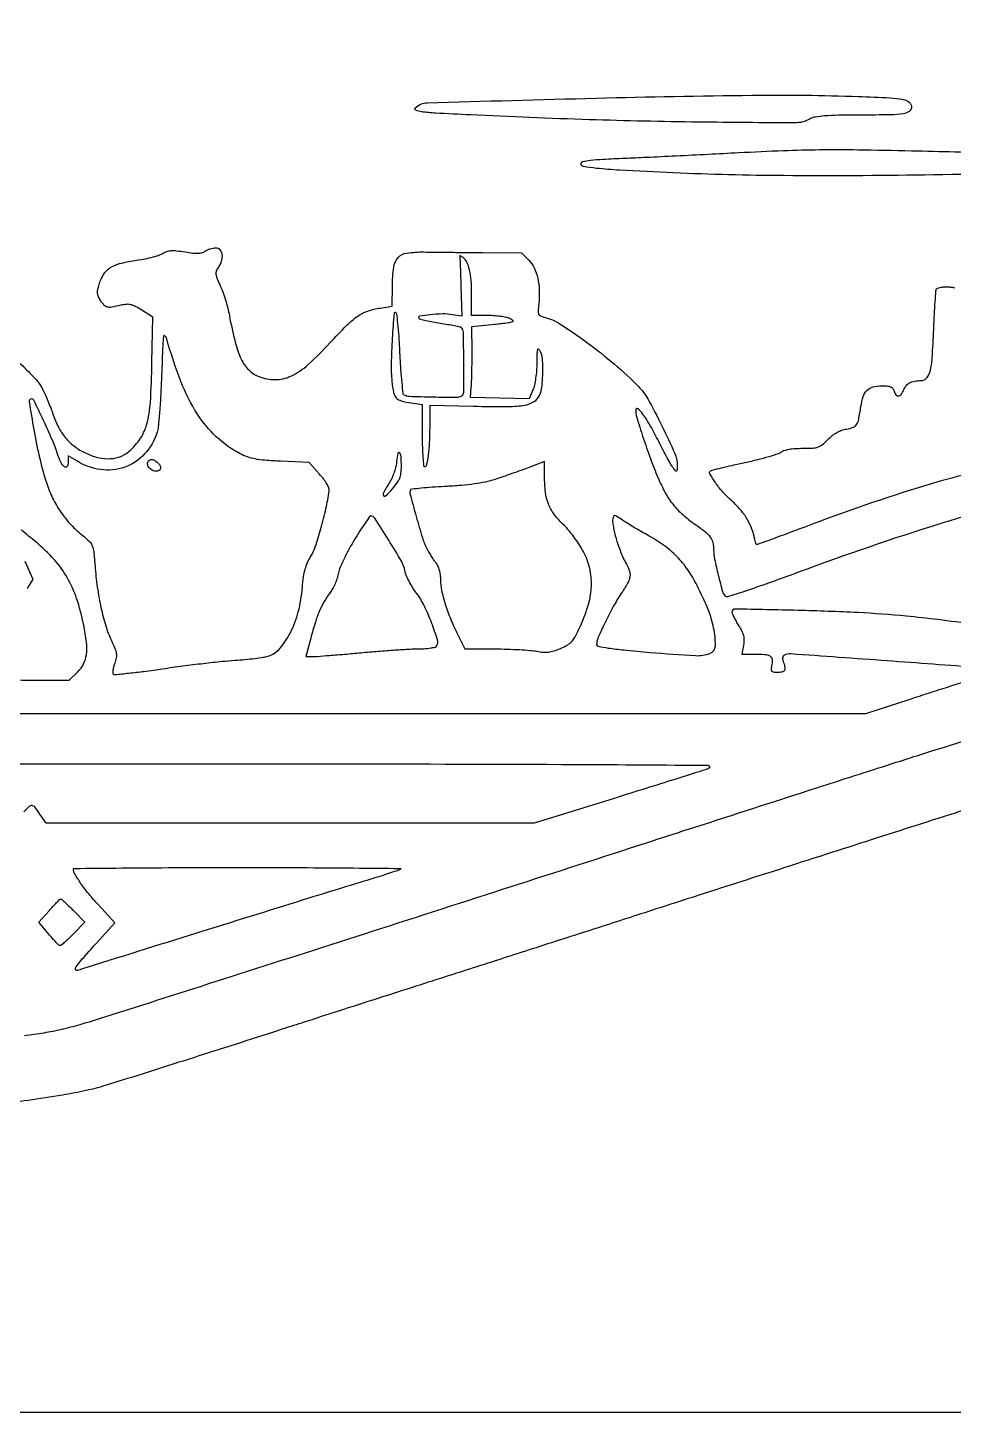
# Model space of a CAD drawing. Header units: millimetres. Extents: x 7 to 202, y 10 to 284.
# Drawn here: x 113.97 to 129.3, y 10 to 32.93 of the extents above; entities that cross this region are included whole.
import ezdxf

# ---------------------------------------------------------------- set-up
doc = ezdxf.new("R2010")
doc.units = ezdxf.units.MM
doc.layers.add('CUT', color=1, linetype='Continuous')
doc.layers.add('ENGRAVE', color=7, linetype='Continuous')

msp = doc.modelspace()

# ---------------------------------------------------------------- linework, layer by layer
at = {"layer": 'CUT'}
msp.add_lwpolyline([(72.5, 10), (142.5, 10), (142.5, 50), (72.5, 50)], close=True, dxfattribs=at)
at = {"layer": 'ENGRAVE', "extrusion": (0, 0, -1)}
for points in [[(-125.075, 39.684, -0.000008), (-124.034, 39.973, -0.000005), (-122.806, 40.313, -0.000005), (-121.59, 40.65, -0.000008), (-120.59, 40.928, 0.000314)], [(-89.604, 20.721, 0.000011), (-94.773, 20.732, 0.000328)], [(-107.5, 20.742, 0.000063), (-119.188, 20.74, 0.001065), (-123.053, 20.731, 0.000978), (-125.239, 20.717, 0.84553), (-125.248, 20.662, 0.004742), (-125.094, 20.611, 0.00039), (-124.691, 20.484, 0.000522), (-124.209, 20.333, 0.000402), (-123.684, 20.169), (-122.356, 19.757), (-118.314, 19.757), (-114.271, 19.757), (-114.169, 19.908, -0.016436), (-114.086, 20.022, -0.193257), (-114.039, 20.049, -0.222208), (-113.991, 20.034, -0.0222), (-113.902, 19.947, 0.047538)], [(-131.255, 30.533, 0.001016), (-128.824, 30.493, 0.004989), (-126.497, 30.483, 0.010105), (-124.666, 30.53, 0.001365), (-123.775, 30.574, 0.012596), (-123.389, 30.604, 0.022528), (-123.178, 30.635, 0.359025), (-123.135, 30.687, 0.358028), (-123.159, 30.717, 0.019247), (-123.29, 30.738, 0.01586), (-123.498, 30.756, 0.003485), (-123.857, 30.773, -0.001308), (-124.215, 30.789, -0.000508), (-124.709, 30.812, -0.000503), (-125.245, 30.839, -0.000623), (-125.744, 30.865, 0.003539), (-126.492, 30.899, 0.006965), (-127.087, 30.914, 0.00627), (-127.722, 30.913, 0.002339), (-128.612, 30.896, 0.001205), (-130.051, 30.859, 0.006539)], [(-113.571, 27.642, 0.005167), (-114.07, 27.144, 0.076563), (-114.214, 26.945, 0.013182), (-114.254, 26.861, 0.006417), (-114.301, 26.752, 0.00636), (-114.347, 26.637, 0.009136), (-114.385, 26.534, -0.034904), (-114.476, 26.318, -0.052862), (-114.587, 26.147, -0.056611), (-114.726, 26.011, -0.048387), (-114.898, 25.902, -0.048858), (-115.1, 25.823, -0.064849), (-115.295, 25.795, -0.073629), (-115.47, 25.818, -0.095603), (-115.613, 25.891, -0.073935), (-115.817, 26.105, -0.086698), (-115.937, 26.358, -0.05167), (-116, 26.732, -0.011146), (-116.026, 27.388), (-116.04, 28.14), (-115.855, 28.256, -0.019076), (-115.749, 28.318, -0.065506), (-115.675, 28.346, -0.078292), (-115.604, 28.351, -0.035376), (-115.51, 28.336, 0.012342), (-115.358, 28.304, 0.100084), (-115.287, 28.306, 0.153078), (-115.236, 28.335, 0.040776), (-115.177, 28.41, 0.037792), (-115.14, 28.477, 0.082472), (-115.125, 28.533, 0.073065), (-115.128, 28.595, 0.024794), (-115.15, 28.682, 0.064971), (-115.223, 28.846, 0.108424), (-115.328, 28.955, 0.084628), (-115.487, 29.026, 0.028074), (-115.739, 29.076, -0.013619), (-115.879, 29.099, -0.014099), (-116.016, 29.13, -0.013929), (-116.133, 29.163, -0.057259), (-116.2, 29.193, 0.050183), (-116.272, 29.226, 0.065436), (-116.344, 29.241, 0.045991), (-116.434, 29.239, 0.012924), (-116.574, 29.22, -0.012257), (-116.705, 29.201, -0.038575), (-116.793, 29.198, -0.058843), (-116.857, 29.208, -0.089468), (-116.907, 29.233, 0.050602), (-116.944, 29.254, 0.030618), (-116.99, 29.272, 0.030457), (-117.039, 29.284, 0.046261), (-117.083, 29.288, 0.218683), (-117.151, 29.257, 0.149958), (-117.185, 29.179, 0.104531), (-117.174, 29.07, 0.077311), (-117.121, 28.96, -0.066824), (-117.091, 28.904, -0.117254), (-117.086, 28.851, -0.067348), (-117.103, 28.783, -0.011209), (-117.158, 28.66, 0.023205), (-117.2, 28.558, 0.011764), (-117.243, 28.427, 0.01166), (-117.282, 28.29, 0.017046), (-117.308, 28.167, -0.015249), (-117.404, 27.723, -0.051236), (-117.505, 27.444, -0.081435), (-117.629, 27.266, -0.104754), (-117.794, 27.155, -0.096781), (-118.067, 27.104, -0.109353), (-118.326, 27.162, -0.073442), (-118.611, 27.352, -0.023272), (-118.974, 27.712, 0.010215), (-119.254, 28.004, 0.045126), (-119.436, 28.156, 0.068625), (-119.603, 28.241, 0.047515), (-119.808, 28.29), (-120.006, 28.319), (-120.009, 28.652, 0.029443), (-120.031, 28.969, 0.15536), (-120.103, 29.125, 0.17329), (-120.248, 29.201, 0.038701), (-120.53, 29.219, -0.000761), (-120.704, 29.217, -0.000254), (-120.958, 29.214, -0.000253), (-121.239, 29.211, -0.000288), (-121.509, 29.209), (-122.147, 29.204), (-122.271, 29.081, 0.085823), (-122.359, 28.955, 0.055395), (-122.417, 28.786, 0.048187), (-122.443, 28.584, 0.035324), (-122.434, 28.358, -0.01316), (-122.424, 28.242, -0.114547), (-122.432, 28.191, -0.188538), (-122.461, 28.161, -0.048386), (-122.525, 28.139, 0.084027), (-122.791, 28.026, 0.015791), (-123.227, 27.726, 0.017465), (-123.69, 27.36, 0.022054), (-124.09, 26.989, 0.069428), (-124.242, 26.785, 0.010836), (-124.474, 26.34, 0.00882), (-124.69, 25.881, 0.108697), (-124.729, 25.693, 0.005328), (-124.727, 25.604, 0.231017), (-124.719, 25.588, 0.395813), (-124.705, 25.59, 0.010425), (-124.662, 25.644, 0.032419), (-124.626, 25.697, 0.005014), (-124.564, 25.807, 0.005574), (-124.494, 25.939, 0.00482), (-124.422, 26.079, -0.012938), (-124.283, 26.342, -0.028053), (-124.16, 26.534, -0.065565), (-124.077, 26.622, -0.624552), (-124.042, 26.606, -0.078412), (-124.059, 26.48, -0.006005), (-124.162, 26.152, -0.008938), (-124.285, 25.798, -0.011877), (-124.41, 25.481, -0.025985), (-124.531, 25.23, -0.043237), (-124.662, 25.035, -0.044219), (-124.821, 24.868, -0.028702), (-125.032, 24.704, 0.016834), (-125.194, 24.584, 0.069756), (-125.277, 24.497, 0.09886), (-125.318, 24.406, 0.054633), (-125.333, 24.284, -0.048631), (-125.349, 24.133, -0.009587), (-125.409, 23.866, -0.00584), (-125.48, 23.594, -0.13081), (-125.52, 23.524, -0.278275), (-125.568, 23.512, -0.004147), (-125.851, 23.603, -0.007251), (-126.25, 23.74, -0.001885), (-126.887, 23.972, 0.01328), (-129.25, 24.773, 0.057985), (-130.699, 25.043, 0.064861)], [(-130.54, 25.686, -0.053266), (-129.103, 25.426, -0.018219), (-127.092, 24.756, 0.000511), (-126.697, 24.608, 0.000834), (-126.362, 24.484, 0.00008), (-126.062, 24.374, 0.088328), (-126.048, 24.372, 0.310817), (-126.04, 24.377, 0.011665), (-126.028, 24.413, 0.017443), (-126.014, 24.458, 0.010947), (-126.002, 24.512, -0.050412), (-125.953, 24.667, -0.041201), (-125.871, 24.822, -0.038223), (-125.758, 24.971, -0.031216), (-125.615, 25.113, 0.031627), (-125.479, 25.25, 0.029615), (-125.357, 25.405, 0.024609), (-125.27, 25.546, 0.4005), (-125.283, 25.595, 0.078384), (-125.307, 25.606, 0.001091), (-125.462, 25.643, 0.003027), (-125.643, 25.685, 0.001985), (-125.852, 25.732, -0.007179), (-126.063, 25.781, -0.009746), (-126.253, 25.833, -0.007043), (-126.409, 25.88, -0.100358), (-126.459, 25.909, 0.10656), (-126.504, 25.933, 0.029853), (-126.584, 25.952, 0.025941), (-126.685, 25.963, 0.015912), (-126.806, 25.967, -0.01296), (-126.975, 25.972, -0.070664), (-127.065, 25.989, -0.089507), (-127.136, 26.029, -0.027487), (-127.227, 26.113, 0.032926), (-127.299, 26.178, 0.039504), (-127.375, 26.229, 0.041794), (-127.454, 26.265, 0.046479), (-127.535, 26.286, -0.048017), (-127.645, 26.315, -0.164097), (-127.702, 26.36, -0.094746), (-127.736, 26.446, -0.010369), (-127.773, 26.657, 0.041927), (-127.813, 26.826, 0.117424), (-127.876, 26.929, 0.134406), (-127.973, 26.984, 0.062787), (-128.118, 27.002, 0.019506), (-128.213, 26.999, 0.080272), (-128.268, 26.985, 0.132337), (-128.302, 26.959, 0.097889), (-128.323, 26.916, -0.092639), (-128.353, 26.853, -0.267248), (-128.395, 26.834, -0.21356), (-128.442, 26.86, -0.066802), (-128.481, 26.932, 0.077677), (-128.521, 27.003, 0.099708), (-128.579, 27.052, 0.0841), (-128.66, 27.08, 0.041089), (-128.768, 27.089, -0.211288), (-128.861, 27.13, -0.123958), (-128.92, 27.24, -0.045095), (-128.954, 27.463, -0.006118), (-128.979, 27.935, 0.003042), (-128.99, 28.181, 0.004656), (-129.003, 28.394, 0.001735), (-129.017, 28.576, 0.119563), (-129.026, 28.606, 0.176654), (-129.044, 28.62, 0.028884), (-129.087, 28.631, 0.028767), (-129.141, 28.639, 0.021824), (-129.201, 28.641, 0.027745), (-129.277, 28.637, 0.086968), (-129.326, 28.623, 0.124369)], [(-113.579, 22.133, -0.005395), (-113.978, 22.129), (-114.655, 22.129), (-114.798, 22.267, -0.085771), (-114.892, 22.396, -0.084137), (-114.939, 22.551, -0.05949), (-114.939, 22.755, -0.021217), (-114.894, 23.043, -0.030302), (-114.777, 23.48, -0.050757), (-114.622, 23.827, -0.052736), (-114.404, 24.125, -0.035841), (-114.101, 24.417, -0.004535), (-113.863, 24.611, -0.088014)], [(-113.917, 24.097), (-114.051, 23.801), (-113.958, 23.644, -0.017115)], [(-129.645, 23.049, -0.004319), (-129.046, 23.129, -0.006662), (-128.526, 23.187, -0.012131), (-127.728, 23.245, -0.006293), (-126.729, 23.282, -0.001133), (-125.686, 23.304, -0.419834), (-125.636, 23.255, -0.100943), (-125.642, 23.227, -0.013233), (-125.668, 23.169, -0.01494), (-125.704, 23.102, -0.012002), (-125.746, 23.032, 0.023343), (-125.799, 22.938, 0.055661), (-125.827, 22.864, 0.065044), (-125.835, 22.792, 0.043267), (-125.827, 22.709), (-125.799, 22.56), (-125.994, 22.56, 0.016826), (-126.178, 22.554, 0.115506), (-126.264, 22.528, 0.227735), (-126.3, 22.475, 0.086526), (-126.297, 22.384, -0.022765), (-126.286, 22.312, -0.171437), (-126.294, 22.279, -0.214924), (-126.32, 22.263, -0.037815), (-126.378, 22.258, -0.037919), (-126.467, 22.265, -0.192232), (-126.508, 22.289, -0.212153), (-126.519, 22.334, -0.046695), (-126.498, 22.412, 0.034495), (-126.484, 22.456, 0.061723), (-126.481, 22.493, 0.083722), (-126.486, 22.522, 0.16701), (-126.5, 22.539, 0.157362), (-126.611, 22.567, 0.000409), (-128.207, 22.452, 0.001011), (-129.734, 22.338, 0.056643)], [(-129.472, 22.092, -0.000877), (-129.185, 22.002, -0.000872), (-128.868, 21.9, -0.001001), (-128.566, 21.802), (-127.851, 21.568), (-107.502, 21.568), (-87.152, 21.568)], [(-113.913, 16.242, -0.011562), (-114.237, 16.288, -0.016219), (-114.524, 16.344, -0.01406), (-114.835, 16.425, -0.006191), (-115.242, 16.549, -0.000384), (-117.215, 17.179, -0.00028), (-119.407, 17.882, -0.000271), (-121.693, 18.617, -0.00028), (-123.954, 19.347, 0.000228), (-125.374, 19.806, 0.000222), (-126.806, 20.268, 0.000219), (-128.064, 20.672, 0.000836), (-128.849, 20.922, -0.00058), (-129.53, 21.138, -0.000308)], [(-130.851, 20.412, 0.000206), (-129.496, 19.978, -0.000177), (-128.057, 19.518, -0.000143), (-126.512, 19.022, -0.000145), (-125.088, 18.565, -0.000375), (-124.062, 18.234, 0.000221), (-123.154, 17.941, 0.000158), (-122.137, 17.614, 0.000159), (-121.167, 17.302, 0.00034), (-120.417, 17.062, -0.000168), (-119.767, 16.854, -0.000167), (-119.116, 16.645, -0.000164), (-118.546, 16.462, -0.000651), (-118.196, 16.349, 0.000911), (-117.493, 16.122, 0.000519), (-116.642, 15.851, 0.000505), (-115.827, 15.592, 0.0015), (-115.268, 15.418, 0.020619), (-114.936, 15.33, 0.013066), (-114.543, 15.254, 0.007592), (-113.972, 15.167, 0.001623), (-112.978, 15.036, -0.000226)]]:
    msp.add_lwpolyline(points, format="xyb", dxfattribs=at)
for points in [[(-127.728, 31.795, 0.003598), (-128.255, 31.773, 0.036846), (-128.472, 31.746, 0.120213), (-128.574, 31.699, 0.227945), (-128.612, 31.619, 0.244497), (-128.575, 31.548, 0.114846), (-128.477, 31.509, 0.034696), (-128.267, 31.491, 0.003347), (-127.757, 31.486, -0.00412), (-127.4, 31.483, -0.014414), (-127.171, 31.472, -0.020539), (-127.016, 31.454, -0.090474), (-126.93, 31.423, 0.131697), (-126.678, 31.357, 0.001822), (-125.078, 31.37, 0.005183), (-123.273, 31.41, 0.003987), (-121.304, 31.489, 0.001571), (-120.725, 31.519, 0.017347), (-120.493, 31.54, 0.068087), (-120.397, 31.566, 0.533444), (-120.389, 31.604, 0.191505), (-120.592, 31.691, 0.000621), (-123.391, 31.767, 0.003763), (-125.967, 31.815, 0.011269)], [(-121.144, 28.657), (-121.158, 28.154), (-121.001, 28.18, -0.043994), (-120.839, 28.192, -0.022509), (-120.635, 28.18, -0.018755), (-120.457, 28.154, -0.614474), (-120.447, 28.122, -0.126229), (-120.475, 28.107, -0.007452), (-120.566, 28.084, -0.010862), (-120.678, 28.061, -0.007769), (-120.804, 28.04, 0.004612), (-120.928, 28.02, 0.00696), (-121.037, 28, 0.003167), (-121.128, 27.981, 0.144858), (-121.145, 27.972, 0.193583), (-121.18, 27.888, 0.003494), (-121.187, 27.394, 0.002922), (-121.187, 26.894, 0.258563), (-121.152, 26.831, 0.140901), (-121.071, 26.808, 0.003477), (-120.68, 26.813, 0.003681), (-120.29, 26.824, 0.130381), (-120.204, 26.85, 0.230184), (-120.189, 26.874, 0.003005), (-120.17, 27.054, 0.007928), (-120.152, 27.266, 0.005032), (-120.137, 27.514, -0.004535), (-120.123, 27.763, -0.006646), (-120.105, 27.983, -0.003474), (-120.087, 28.168, -0.112106), (-120.072, 28.21, -0.722583), (-120.037, 28.202, -0.005895), (-120.007, 27.79, -0.010592), (-119.99, 27.367, -0.030842), (-120.002, 27.075, -0.022905), (-120.03, 26.89, -0.134092), (-120.074, 26.803, -0.145421), (-120.154, 26.754, -0.028541), (-120.32, 26.718), (-120.504, 26.691), (-120.504, 26.178, -0.006856), (-120.506, 25.982, -0.011393), (-120.515, 25.816, -0.005112), (-120.526, 25.679, -0.387103), (-120.541, 25.665, -0.351221), (-120.579, 25.696, -0.020975), (-120.607, 25.85, -0.022573), (-120.626, 26.063, -0.011082), (-120.633, 26.334), (-120.633, 26.679), (-121.35, 26.664, -0.00502), (-121.9, 26.659, -0.034125), (-122.171, 26.677, -0.07682), (-122.328, 26.724, -0.137835), (-122.43, 26.812, -0.111261), (-122.481, 26.951, -0.026156), (-122.502, 27.198, -0.025996), (-122.497, 27.446, -0.114751), (-122.454, 27.585, -0.142158), (-122.43, 27.608, -0.483782), (-122.413, 27.6, -0.055684), (-122.405, 27.539, -0.004662), (-122.403, 27.378, 0.018608), (-122.398, 27.255, 0.016325), (-122.383, 27.128, 0.016622), (-122.363, 27.013, 0.046306), (-122.338, 26.935), (-122.275, 26.784), (-121.788, 26.796), (-121.302, 26.808), (-121.317, 26.981, -0.01362), (-121.323, 27.074, -0.00349), (-121.327, 27.224, -0.003552), (-121.329, 27.396, -0.0036), (-121.329, 27.568), (-121.326, 27.982), (-121.702, 28.022, -0.002673), (-121.935, 28.049, -0.057639), (-122.002, 28.065, -0.579942), (-122.005, 28.085, -0.071822), (-121.957, 28.115, -0.050208), (-121.893, 28.135, -0.016573), (-121.796, 28.152, -0.016317), (-121.686, 28.163, -0.017803), (-121.579, 28.167), (-121.323, 28.167), (-121.323, 28.509, -0.01852), (-121.314, 28.744, -0.038489), (-121.287, 28.924, -0.051089), (-121.243, 29.054, -0.14406), (-121.18, 29.125, 0.000934), (-121.161, 29.138, 0.001542), (-121.144, 29.148, 0.000114), (-121.129, 29.158, 0.253763), (-121.129, 29.158, 0.985508), (-121.129, 29.158), (-121.133, 29.011, 0.000007), (-121.138, 28.849, 0.000004)], [(-116.11, 26.232, 0.108543), (-115.904, 25.873, 0.122963), (-115.574, 25.654, 0.121248), (-115.177, 25.614, 0.103666), (-114.78, 25.757), (-114.638, 25.845), (-114.638, 25.728, 0.156413), (-114.618, 25.665, 0.434246), (-114.576, 25.66, 0.109332), (-114.517, 25.736, 0.032748), (-114.461, 25.874, -0.02303), (-114.375, 26.102, -0.007893), (-114.229, 26.425, -0.002046), (-114.068, 26.764, -0.288426), (-114.032, 26.787, -0.459817), (-113.991, 26.739, -0.005317), (-114.068, 26.275, -0.013584), (-114.165, 25.799, -0.021436), (-114.277, 25.398, -0.03482), (-114.38, 25.142, -0.037458), (-114.516, 24.91, -0.037542), (-114.684, 24.701, -0.035296), (-114.885, 24.515, 0.02686), (-114.99, 24.422, 0.102864), (-115.037, 24.349, 0.068615), (-115.062, 24.25, 0.007792), (-115.082, 24.019, -0.017248), (-115.12, 23.666, -0.01887), (-115.181, 23.328, -0.020289), (-115.26, 23.026, -0.036069), (-115.353, 22.786, 0.012865), (-115.413, 22.651, 0.061516), (-115.435, 22.57, 0.085064), (-115.433, 22.499, 0.038068), (-115.408, 22.408, -0.022998), (-115.39, 22.349, -0.031388), (-115.379, 22.295, -0.032332), (-115.376, 22.251, -0.198966), (-115.385, 22.23, -0.224013), (-115.413, 22.22, -0.002043), (-115.637, 22.243, -0.006426), (-115.898, 22.273, -0.004047), (-116.202, 22.316, 0.003818), (-116.533, 22.362, 0.003407), (-116.878, 22.405, 0.003419), (-117.188, 22.439, 0.010582), (-117.398, 22.456, -0.007457), (-117.566, 22.469, -0.007903), (-117.729, 22.487, -0.007597), (-117.869, 22.506, -0.035496), (-117.949, 22.524, -0.141039), (-118.146, 22.652, -0.062743), (-118.319, 22.911, -0.053279), (-118.45, 23.26, -0.041574), (-118.518, 23.66, 0.013767), (-118.538, 23.836, 0.030466), (-118.565, 23.968, 0.037697), (-118.603, 24.076, 0.037809), (-118.657, 24.178, -0.061025), (-118.732, 24.336, -0.011902), (-118.824, 24.638, -0.013348), (-118.908, 24.969, -0.02052), (-118.96, 25.26, -0.122061), (-118.955, 25.31, -0.041772), (-118.924, 25.377, -0.034435), (-118.872, 25.455, -0.020386), (-118.801, 25.54), (-118.63, 25.73), (-118.154, 25.752, 0.007752), (-117.898, 25.768, 0.026602), (-117.733, 25.79, 0.038468), (-117.606, 25.824, 0.036983), (-117.485, 25.877, 0.067174), (-117.092, 26.157, 0.062104), (-116.776, 26.538, 0.049455), (-116.511, 27.061, 0.023416), (-116.27, 27.779, -0.113848), (-116.241, 27.832, -0.63827), (-116.218, 27.825, -0.024372), (-116.205, 27.674, -0.001199), (-116.185, 27.175, 0.004703), (-116.171, 26.859, 0.006067), (-116.151, 26.569, 0.004698), (-116.13, 26.327, 0.052172)], [(-116.124, 25.726, 0.036818), (-116.155, 25.69, 0.107662), (-116.169, 25.66, 0.150499), (-116.166, 25.633, 0.099599), (-116.149, 25.607, 0.207711), (-116.097, 25.586, 0.113198), (-116.03, 25.604, 0.105933), (-115.974, 25.651, 0.167533), (-115.953, 25.71, 0.157785), (-115.969, 25.758, 0.215246), (-116.009, 25.781, 0.147349), (-116.065, 25.77, 0.074383)], [(-119.962, 25.402, -0.012771), (-119.866, 25.242, -0.236973), (-119.863, 25.185, -0.52282), (-119.898, 25.178, -0.01815), (-120.009, 25.295, -0.023155), (-120.088, 25.393, -0.062009), (-120.131, 25.47, -0.066326), (-120.152, 25.553, -0.029534), (-120.159, 25.665, -0.016802), (-120.153, 25.832, -0.170605), (-120.126, 25.894, -0.620065), (-120.098, 25.886, -0.026027), (-120.08, 25.751, 0.040289), (-120.068, 25.669, 0.02325), (-120.04, 25.573, 0.023121), (-120.003, 25.479, 0.035603)], [(-121.711, 25.453, 0.025968), (-121.551, 25.409, 0.018047), (-121.367, 25.376, 0.015032), (-121.148, 25.351, 0.008406), (-120.879, 25.334, -0.004949), (-120.667, 25.321, -0.007804), (-120.484, 25.306, -0.002914), (-120.329, 25.29, -0.230491), (-120.309, 25.277, -0.2064), (-120.3, 25.216, -0.002651), (-120.404, 24.836, -0.00703), (-120.508, 24.482, -0.043579), (-120.579, 24.307, -0.013585), (-120.61, 24.25, -0.008694), (-120.649, 24.185, -0.008736), (-120.69, 24.123, -0.016111), (-120.725, 24.075, 0.058834), (-120.759, 24.02, 0.038066), (-120.784, 23.95, 0.035512), (-120.8, 23.872, 0.033204), (-120.806, 23.79, -0.053283), (-120.825, 23.613, -0.023461), (-120.885, 23.386, -0.021623), (-120.977, 23.133, -0.018871), (-121.095, 22.878), (-121.212, 22.646), (-121.71, 22.644, 0.006612), (-121.914, 22.641, 0.006698), (-122.118, 22.632, 0.006547), (-122.295, 22.62, 0.027058), (-122.401, 22.605, -0.02698), (-122.509, 22.59, -0.051491), (-122.597, 22.592, -0.04886), (-122.685, 22.611, -0.021965), (-122.796, 22.653, -0.032681), (-122.914, 22.713, -0.081175), (-122.987, 22.775, -0.059836), (-123.05, 22.868, -0.011878), (-123.136, 23.049, -0.037767), (-123.26, 23.388, -0.059969), (-123.307, 23.693, -0.066675), (-123.279, 23.977, -0.061863), (-123.177, 24.251, -0.024388), (-123.108, 24.369, -0.015511), (-123.017, 24.5, -0.01558), (-122.919, 24.623, -0.027727), (-122.83, 24.716, 0.043691), (-122.685, 24.881, 0.068568), (-122.594, 25.046, 0.061843), (-122.546, 25.241, 0.029034), (-122.531, 25.502), (-122.531, 25.748), (-122.261, 25.646, 0.003338), (-122.138, 25.601, 0.001922), (-121.989, 25.548, 0.00192), (-121.838, 25.495, 0.003212)], [(-119.377, 24.447, -0.012505), (-119.282, 24.282, -0.013438), (-119.199, 24.116, -0.013062), (-119.134, 23.971, -0.060137), (-119.11, 23.882, 0.041971), (-119.092, 23.808, 0.023879), (-119.059, 23.722, 0.023708), (-119.017, 23.638, 0.035882), (-118.972, 23.57, -0.031098), (-118.878, 23.428, -0.031539), (-118.802, 23.277, -0.024721), (-118.733, 23.088, -0.01006), (-118.656, 22.824), (-118.574, 22.517), (-118.687, 22.517, -0.017668), (-118.762, 22.52, -0.001244), (-118.97, 22.537, -0.001759), (-119.218, 22.557, -0.001324), (-119.49, 22.582, 0.003157), (-119.774, 22.606, 0.003226), (-120.056, 22.627, 0.003129), (-120.301, 22.642, 0.013447), (-120.447, 22.646, -0.016105), (-120.552, 22.65, -0.022627), (-120.644, 22.66, -0.019977), (-120.718, 22.674, -0.197967), (-120.743, 22.693, -0.216887), (-120.756, 22.796, -0.015625), (-120.659, 23.077, -0.022601), (-120.536, 23.361, -0.047727), (-120.411, 23.566, 0.021899), (-120.345, 23.662, 0.019341), (-120.286, 23.767, 0.019781), (-120.239, 23.865, 0.054227), (-120.217, 23.939, -0.085513), (-120.159, 24.097, -0.008319), (-119.948, 24.447, -0.004291), (-119.717, 24.81, -0.256053), (-119.651, 24.846, -0.241874), (-119.632, 24.836, -0.003274), (-119.557, 24.728, -0.008412), (-119.472, 24.6, -0.005326)], [(-123.717, 24.468, -0.013383), (-123.75, 24.363, -0.010717), (-123.792, 24.251, -0.010868), (-123.834, 24.15, -0.026884), (-123.871, 24.078, 0.04381), (-123.934, 23.945, 0.12362), (-123.945, 23.843, 0.094125), (-123.907, 23.732, 0.019189), (-123.797, 23.555, -0.022564), (-123.669, 23.345, -0.013011), (-123.533, 23.081, -0.009136), (-123.416, 22.828, -0.103834), (-123.393, 22.72, -0.356248), (-123.42, 22.688, -0.013288), (-123.585, 22.659, -0.013066), (-123.841, 22.627, -0.002918), (-124.281, 22.587, -0.006155), (-125.031, 22.533, -0.107234), (-125.271, 22.57, -0.304014), (-125.361, 22.698, -0.060174), (-125.332, 22.991, -0.01265), (-125.293, 23.15, -0.0265), (-125.253, 23.271, -0.01717), (-125.191, 23.415, -0.00276), (-125.058, 23.692, -0.036608), (-124.905, 23.954, -0.044539), (-124.724, 24.174, -0.043282), (-124.503, 24.363, -0.031685), (-124.229, 24.533, 0.006311), (-124.121, 24.593, 0.005007), (-124.006, 24.66, 0.005064), (-123.9, 24.725, 0.012605), (-123.825, 24.775, -0.00693), (-123.73, 24.839, -0.110318), (-123.694, 24.852, -0.331824), (-123.673, 24.841, -0.066061), (-123.66, 24.798, -0.071393), (-123.659, 24.752, -0.013527), (-123.671, 24.667, -0.014197), (-123.691, 24.569, -0.012608)], [(-120.148, 18.999, 0.111435), (-120.127, 18.986, 0.002421), (-120.013, 18.945, 0.005419), (-119.877, 18.9, 0.003618), (-119.721, 18.851, -0.001294), (-118.642, 18.52, -0.000324), (-116.884, 17.973, -0.000052), (-114.946, 17.369, -0.016556), (-114.794, 17.316, 0.402568), (-114.761, 17.329, 0.257188), (-114.766, 17.373, 0.03062), (-114.866, 17.503, 0.003994), (-115.099, 17.764), (-115.409, 18.105), (-115.138, 18.403, 0.013987), (-114.977, 18.59, 0.019408), (-114.843, 18.767, 0.018072), (-114.747, 18.918, 0.134188), (-114.724, 19, 0.41158), (-114.734, 19.009, 0.000075), (-115.525, 19.016, 0.00136), (-116.404, 19.022, 0.000815), (-117.449, 19.023, 0.000846), (-118.492, 19.022, 0.00143), (-119.366, 19.016, 0.000117), (-120.144, 19.009, 0.664724)], [(-114.724, 18.312), (-114.915, 18.118), (-114.724, 17.924, 0.007649), (-114.649, 17.849, 0.011298), (-114.581, 17.787, 0.006701), (-114.522, 17.736, 0.174794), (-114.503, 17.73, 0.192738), (-114.484, 17.737, 0.008433), (-114.434, 17.787, 0.013269), (-114.375, 17.849, 0.008977), (-114.312, 17.924), (-114.153, 18.118), (-114.32, 18.308, 0.005478), (-114.386, 18.381, 0.008191), (-114.445, 18.443, 0.004109), (-114.496, 18.494, 0.152557), (-114.51, 18.502, 0.223208), (-114.525, 18.498, 0.005045), (-114.583, 18.448, 0.010365), (-114.65, 18.386, 0.00671)]]:
    msp.add_lwpolyline(points, format="xyb", close=True, dxfattribs=at)

doc.saveas('drawing.dxf')
